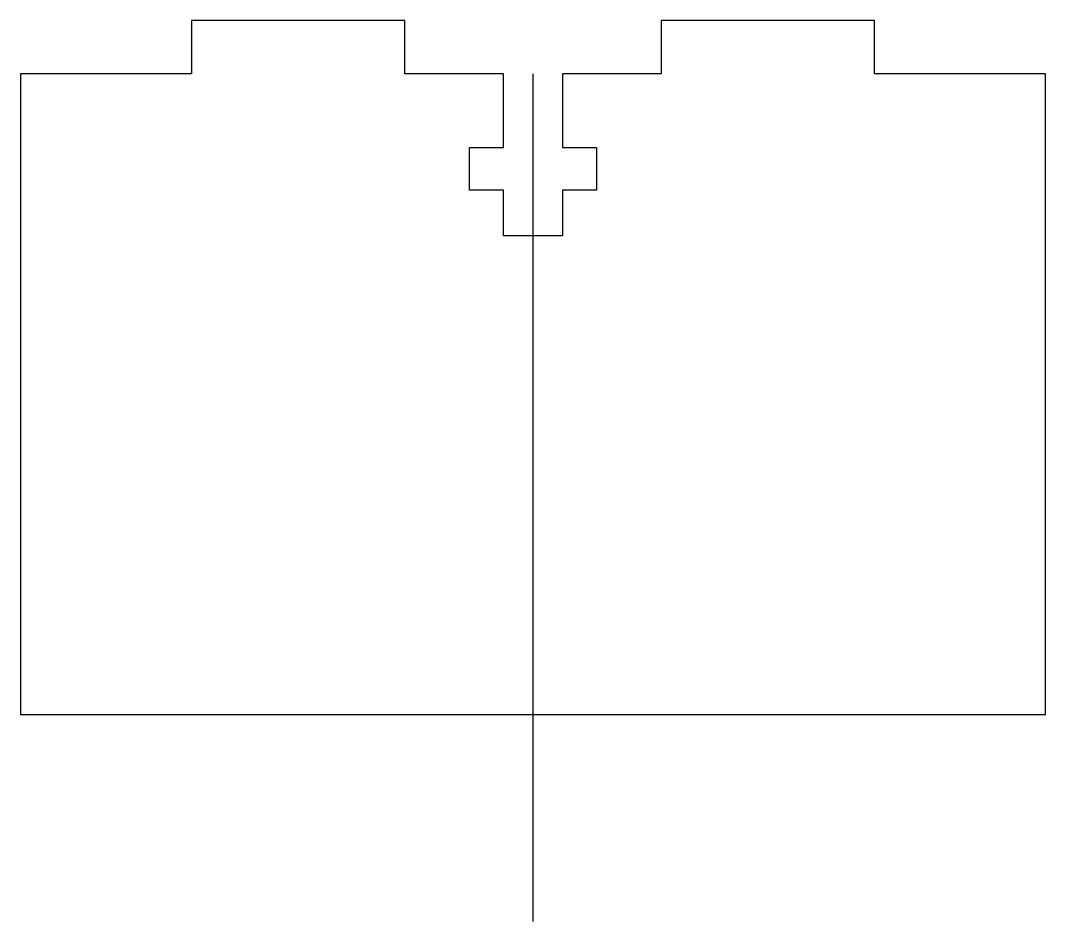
# Model space of a CAD drawing. Header units: millimetres. Extents: x -30.5 to 30.5, y -25.4 to 28.2.
import ezdxf

# ---------------------------------------------------------------- set-up
doc = ezdxf.new("R2010")
doc.units = ezdxf.units.MM
doc.layers.get('0').update_dxf_attribs({"linetype": 'CONTINUOUS'})

msp = doc.modelspace()

# ---------------------------------------------------------------- linework, layer by layer
msp.add_line((0, 25), (0, -25.4))
msp.add_lwpolyline([(-20.32, 25), (-30.48, 25), (-30.48, -13.1), (30.48, -13.1), (30.48, 25), (20.32, 25), (20.32, 28.175), (7.62, 28.175), (7.62, 25), (1.7526, 25), (1.7526, 20.6248), (3.7846, 20.6248), (3.7846, 18.0848), (1.7526, 18.0848), (1.7526, 15.367), (0, 15.367), (-1.7526, 15.367), (-1.7526, 18.0848), (-3.7846, 18.0848), (-3.7846, 20.6248), (-1.7526, 20.6248), (-1.7526, 25), (-7.62, 25), (-7.62, 28.175), (-20.32, 28.175)], close=True)

doc.saveas('drawing.dxf')
